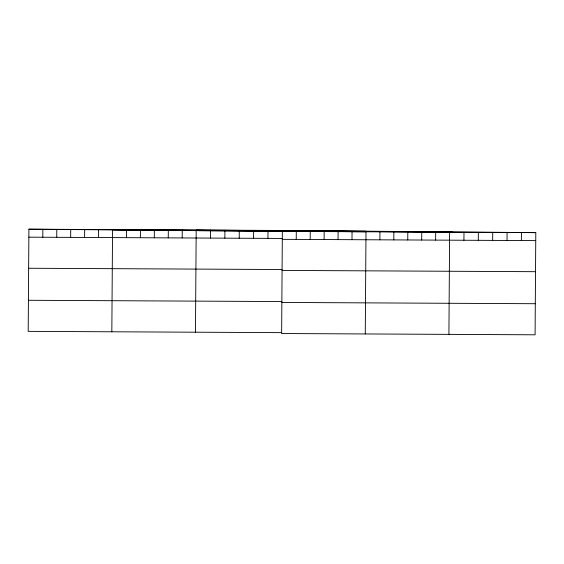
<?xml version="1.0" encoding="UTF-8"?>
<svg xmlns="http://www.w3.org/2000/svg" width="564" height="564" viewBox="0 0 564 564"><rect width="100%" height="100%" fill="white"/><g stroke="black" fill="none" stroke-linecap="round" stroke-linejoin="round"><path stroke-width="0.85" d="M282.36 230.472L281.64 333.528L535.088 334.804L535.8 232.636L282.36 230.472L28.912 229.196L28.2 331.364L281.647 332.64M42.801 237.24L42.85 229.266M56.738 237.31L56.795 229.337M70.676 237.381L70.733 229.407M84.614 237.451L84.67 229.477M98.552 237.522L98.608 229.541M111.834 331.787L112.553 229.611L365.994 231.783L365.275 333.951M126.435 237.663L126.491 229.682M140.373 237.733L140.429 229.752M154.31 237.804L154.367 229.823M168.255 237.867L168.312 229.893M182.193 237.938L182.25 229.964M195.475 332.21L196.187 230.034L449.628 232.199L448.916 334.374M210.492 238.086L210.548 230.105M224.853 238.156L224.909 230.182M239.221 238.227L239.277 230.253M253.581 238.297L253.638 230.323M267.942 238.375L267.999 230.394M296.241 239.404L296.29 231.43M310.179 239.474L310.235 231.501M324.117 239.545L324.173 231.571M338.055 239.615L338.111 231.642M351.992 239.686L352.049 231.712M379.875 239.827L379.932 231.846M393.813 239.897L393.869 231.917M407.751 239.968L407.807 231.987M421.696 240.038L421.752 232.058M435.634 240.102L435.69 232.128M463.932 240.25L463.989 232.269M478.293 240.32L478.35 232.347M492.661 240.391L492.717 232.417M507.022 240.461L507.078 232.488M521.383 240.539L521.439 232.558M112.546 229.908L365.994 231.184M198.718 230.648L452.166 231.917M535.8 232.636L282.352 231.36L28.912 229.196M28.856 237.169L282.303 238.445M282.296 239.333L535.744 240.609M28.637 268.252L282.085 269.529M282.085 270.417L535.525 271.693M28.419 300.281L281.866 301.557M281.859 302.445L535.306 303.721"/></g></svg>
